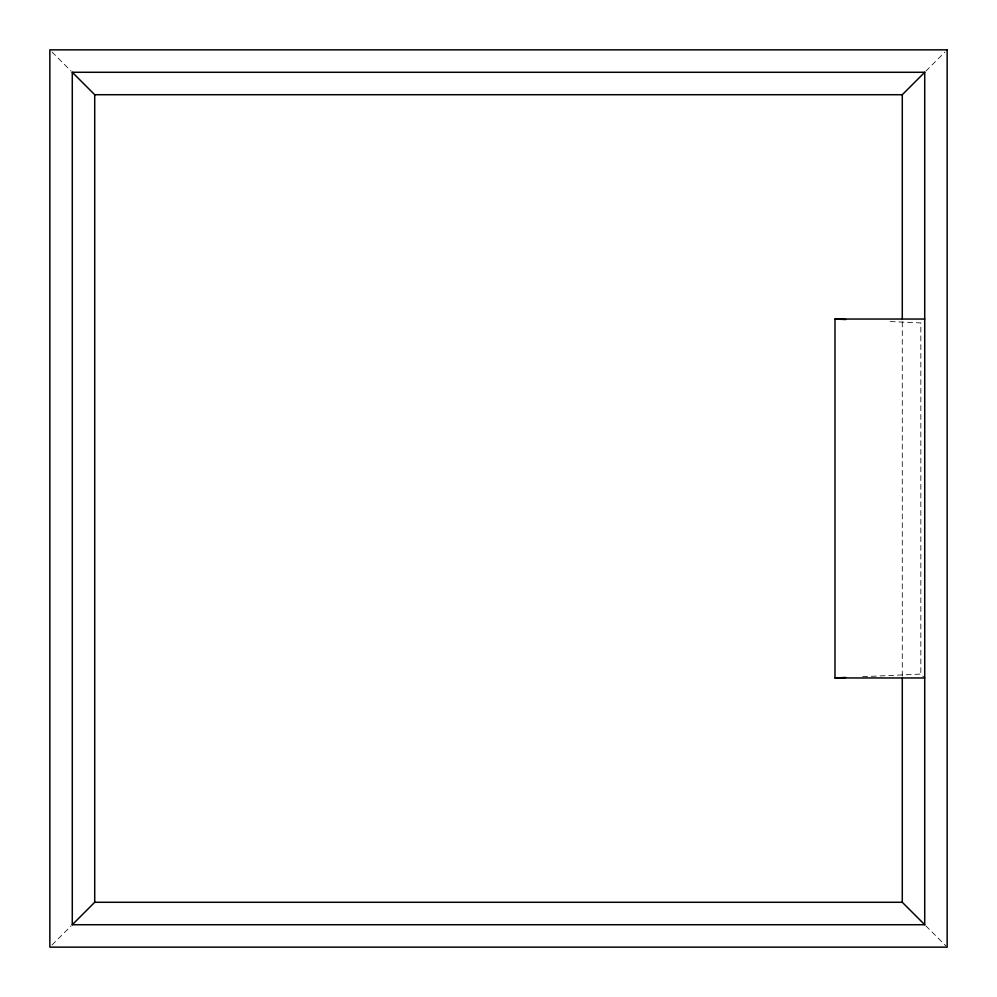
<?xml version="1.0" encoding="UTF-8"?>
<svg xmlns="http://www.w3.org/2000/svg" width="997" height="997" viewBox="0 0 997 997"><rect width="100%" height="100%" fill="white"/><g stroke="black" fill="none" stroke-linecap="round" stroke-linejoin="round"><path stroke-width="0.75" stroke-dasharray="4.99 3.74" d="M51.981 945.019L71.211 925.789M925.789 71.211L945.019 51.981M862.579 676.714L920.829 674.072L923.745 676.988M890.171 321.545L920.829 322.928L920.829 674.072M51.981 51.981L71.211 71.211M925.789 925.789L946.078 946.078M902.285 321.894L902.285 676.664"/><path stroke-width="1.5" d="M72.282 924.718L94.715 902.285L902.285 902.285L924.718 924.718L72.282 924.718L72.282 72.282L924.718 72.282L924.718 924.718M72.282 72.282L94.715 94.715L902.285 94.715L924.718 72.282M924.718 319.04L834.988 319.04L834.988 677.96L845.718 677.474M834.988 677.96L924.718 677.96M834.988 319.04L845.718 319.526M902.285 94.715L902.285 318.778M902.285 678.222L902.285 902.285M94.715 94.715L94.715 902.285M947.15 49.85L49.85 49.85L49.85 947.15L947.15 947.15L947.15 49.85"/></g></svg>
